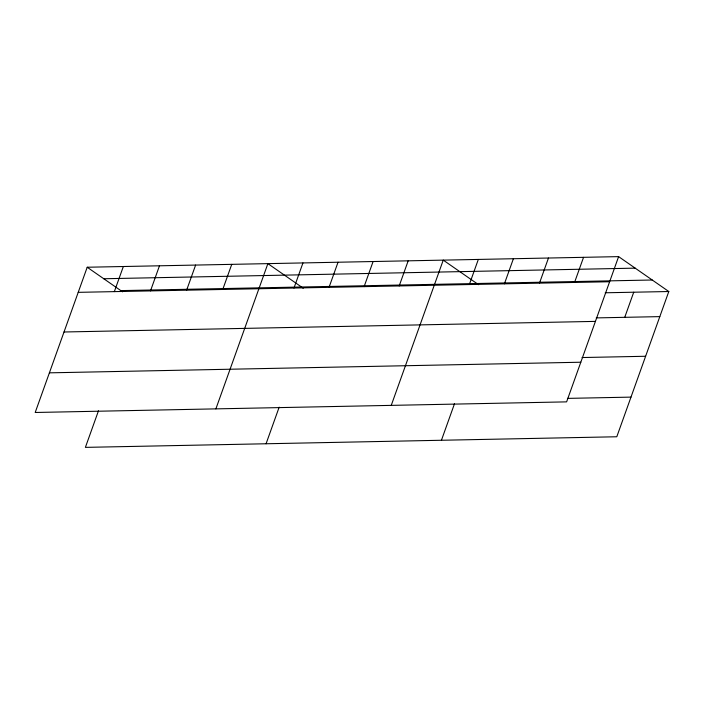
<?xml version="1.0" encoding="UTF-8"?>
<svg xmlns="http://www.w3.org/2000/svg" width="704" height="704" viewBox="0 0 704 704"><rect width="100%" height="100%" fill="white"/><g stroke="black" fill="none" stroke-linecap="round" stroke-linejoin="round"><path stroke-width="1.06" d="M618.614 256.626L87.208 267.238L35.2 412.482L566.614 401.87L618.614 256.626L668.8 291.518L616.792 436.762L85.386 447.374L98.49 410.775M114.347 291.623L123.341 266.517M150.489 290.902L159.474 265.795M186.622 290.18L195.615 265.074M222.754 289.458L231.748 264.352M215.882 408.874L267.881 263.63L303.248 288.218M293.964 288.042L302.958 262.926M266.068 443.766L279.171 407.167M329.041 287.338L338.034 262.231M364.109 286.642L373.102 261.527M399.186 285.938L408.179 260.832M391.248 405.372L443.247 260.128L478.614 284.715M469.33 284.539L478.324 259.433M441.434 440.264L454.529 403.665M504.407 283.835L513.392 258.729M539.475 283.14L548.469 258.025M574.552 282.436L583.546 257.33M624.738 317.328L633.723 292.222M103.77 278.749L635.175 268.145M120.833 290.611L652.238 280.007M78.214 292.345L609.629 281.741M605.229 292.785L668.8 291.518M596.244 317.9L659.806 316.624M64.02 331.989L595.426 321.385M582.05 357.544L645.612 356.268M49.394 372.838L580.809 362.226M567.424 398.385L630.986 397.118M87.208 267.238L122.575 291.826"/></g></svg>
